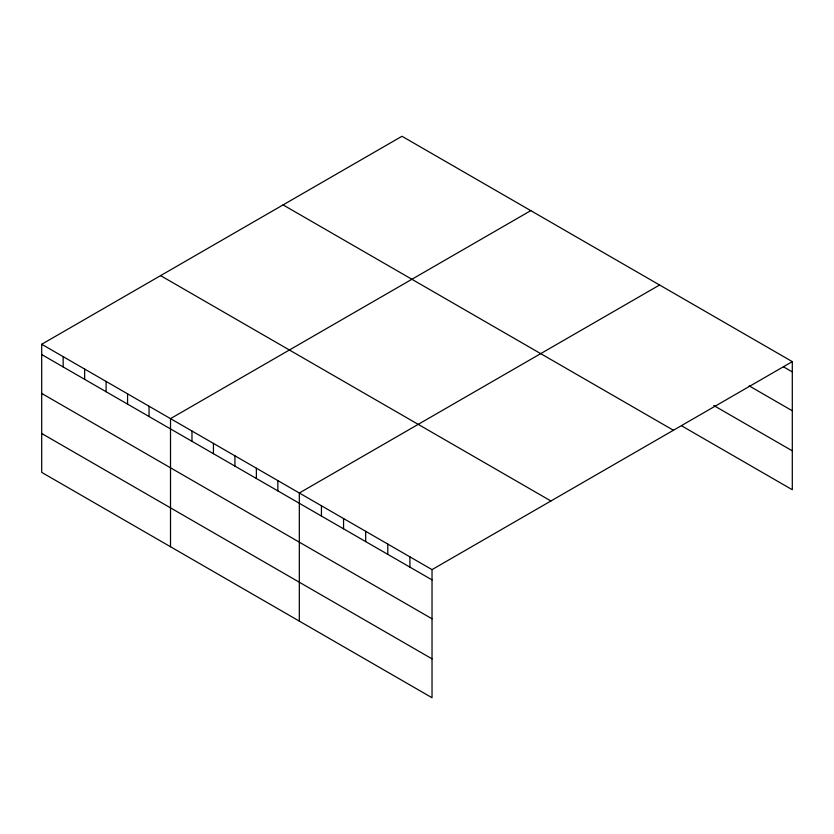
<?xml version="1.0" encoding="UTF-8"?>
<svg xmlns="http://www.w3.org/2000/svg" width="834" height="834" viewBox="0 0 834 834"><rect width="100%" height="100%" fill="white"/><g stroke="black" fill="none" stroke-linecap="round" stroke-linejoin="round"><path stroke-width="1.25" d="M41.7 344.265L432.033 569.622L432.033 697.735L41.7 472.378L41.7 344.265L401.967 136.265L792.3 361.622L792.3 489.735L681.701 425.882M530.778 210.637L170.511 418.637L170.511 546.739M659.59 284.999L299.323 492.998L299.323 621.111M432.033 569.622L792.3 361.622M783.449 366.793L792.3 371.901M749.172 385.881L792.3 410.787M713.779 405.512L792.3 450.85M283.08 204.903L673.413 430.261M160.587 275.627L550.92 500.984M41.7 354.544L432.033 579.901M41.7 393.429L432.033 618.786M41.7 433.492L432.033 658.85M409.911 556.851L409.911 567.13M387.789 544.081L387.789 554.36M365.678 531.31L365.678 541.589M343.556 518.539L343.556 528.819M321.434 505.769L321.434 516.058M277.847 480.603L277.847 490.892M256.382 468.218L256.382 478.497M234.917 455.823L234.917 466.102M213.441 443.427L213.441 453.706M191.976 431.032L191.976 441.311M149.046 406.241L149.046 416.52M127.571 393.846L127.571 404.125M106.106 381.451L106.106 391.73M84.641 369.055L84.641 379.334M63.165 356.66L63.165 366.939"/></g></svg>
